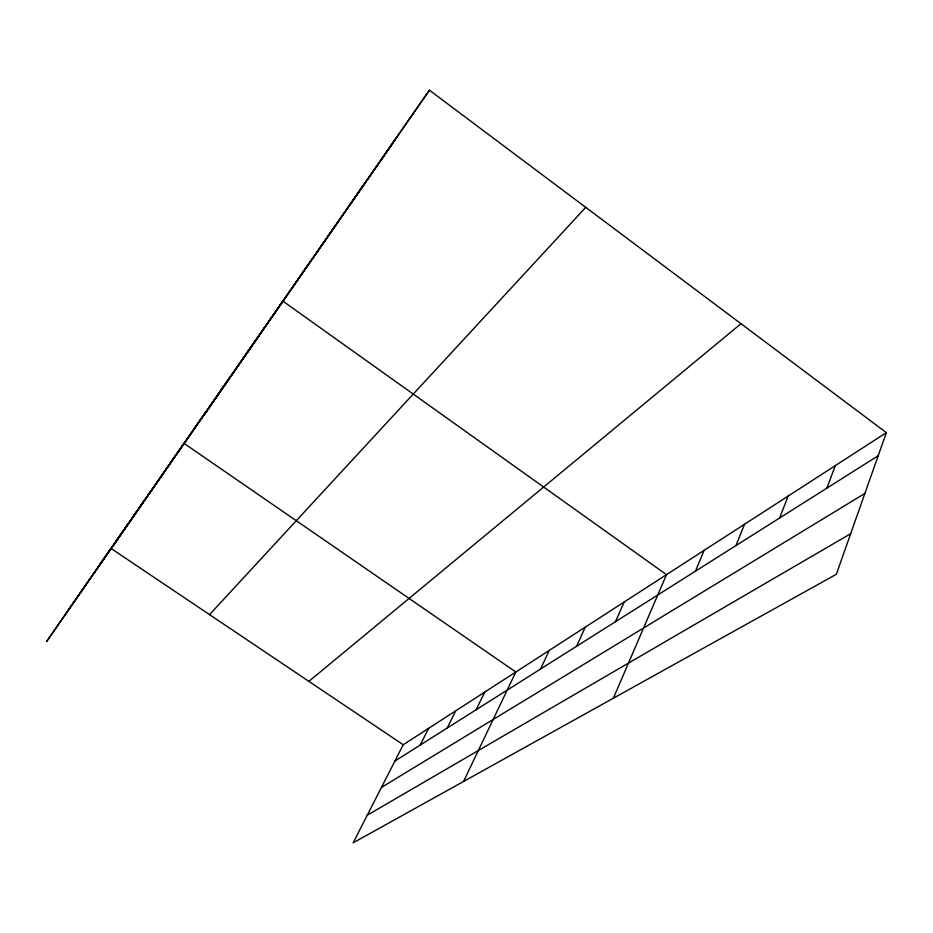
<?xml version="1.0" encoding="UTF-8"?>
<svg xmlns="http://www.w3.org/2000/svg" width="933" height="933" viewBox="0 0 933 933"><rect width="100%" height="100%" fill="white"/><g stroke="black" fill="none" stroke-linecap="round" stroke-linejoin="round"><path stroke-width="1.4" d="M886.35 432.644L836.341 574.308L353.187 842.802L403.219 744.744L886.35 432.644L429.425 90.198L100.251 563.847M826.906 488.122L835.257 465.649M779.626 517.99L788.14 496.088M735.939 545.595L744.557 524.241M695.435 571.183L704.123 550.365M613.378 698.211L666.512 574.658L282.827 301.079L204.572 414.509M615.5 621.693L624.259 601.96M576.547 646.301L585.294 627.128M540.545 669.043L549.257 650.406M463.561 781.469L515.821 672.005L183.964 443.315L113.161 545.898M476.133 709.733L484.717 692.099M447.222 728.008L455.724 710.829M420.2 745.07L428.62 728.335M116.415 540.604L127.343 524.778M133.722 515.704L144.907 499.517M193.807 429.273L205.785 411.919M217.121 395.744L229.39 377.982M242.428 359.345L254.977 341.163M294.63 284.25L307.715 265.287M321.232 245.997L334.55 226.672M350.027 204.572L363.59 184.909M381.305 159.566L395.102 139.577M429.425 90.198L46.65 641.484L110.934 548.382L403.219 744.744M64.75 615.255L392.49 143.775M209.54 614.625L585.737 207.348M308.893 681.37L740.989 323.704M394.892 761.06L878.21 455.712M381.445 787.429L864.891 493.417M367.264 815.22L850.674 533.711"/></g></svg>
